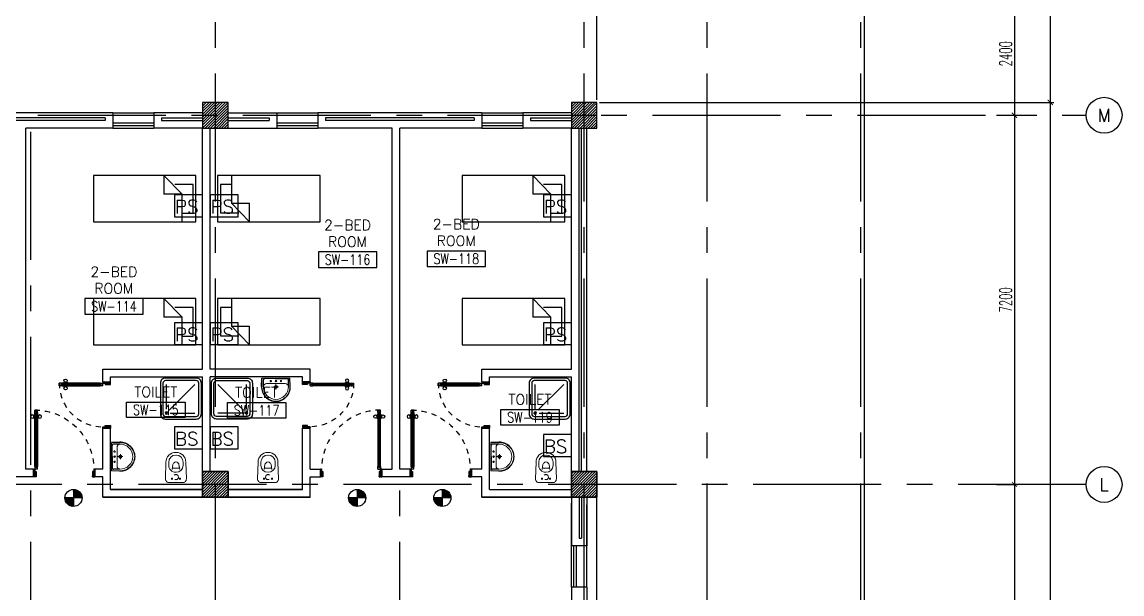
# Model space of a CAD drawing. Extents: x 276011.4 to 276105.3, y 57291.9 to 57371.4.
# Drawn here: x 276083.84 to 276105.32, y 57348.25 to 57359.4 of the extents above; entities that cross this region are included whole.
import ezdxf
from ezdxf.enums import TextEntityAlignment as Align

# ---------------------------------------------------------------- set-up
doc = ezdxf.new("R2010")
doc.units = 0
doc.header["$MEASUREMENT"] = 0
doc.header["$PDMODE"] = 34
for name, pattern in [('CENTERX2', [4, 2.5, -0.5, 0.5, -0.5]), ('DASHED', [0.75, 0.5, -0.25]), ('HIDDEN', [0.375, 0.25, -0.125]), ('HIDDEN2', [0.1875, 0.125, -0.0625])]:
    doc.linetypes.add(name, pattern=pattern)
doc.layers.get('0').update_dxf_attribs({"color": 11, "linetype": 'CONTINUOUS'})
doc.layers.get('DEFPOINTS').update_dxf_attribs({"color": 11, "linetype": 'CONTINUOUS'})
for name, color, linetype in [('AX-CR', 11, 'CONTINUOUS'), ('AX-DIM', 11, 'CONTINUOUS'), ('AX-TXT', 11, 'CONTINUOUS'), ('AXES', 11, 'CENTERX2'), ('COL', 11, 'CONTINUOUS'), ('DOOR', 11, 'CONTINUOUS'), ('E-SYSTEM', 4, 'CONTINUOUS'), ('FIX', 11, 'CONTINUOUS'), ('FUR', 11, 'CONTINUOUS'), ('HAT', 11, 'CONTINUOUS'), ('INSUL', 11, 'CONTINUOUS'), ('PROJ-L', 11, 'CONTINUOUS'), ('RM-BOX', 11, 'CONTINUOUS'), ('RM-NAME', 11, 'CONTINUOUS'), ('RM-NO', 11, 'CONTINUOUS'), ('WALL', 11, 'CONTINUOUS'), ('WIN', 11, 'CONTINUOUS')]:
    doc.layers.add(name, color=color, linetype=linetype)
doc.styles.add('ROMANS', font='ROMANS.shx', dxfattribs={"width": 0.6})
doc.dimstyles.new('STANDARD in', dxfattribs={"dimtxt": 0.24, "dimasz": 0.1, "dimexe": 0.07, "dimexo": 0.05, "dimgap": 0.05, "dimtad": 1, "dimdec": 0, "dimlfac": 1000, "dimzin": 0, "dimdsep": 46, "dimtxsty": 'ROMANS', "dimblk": 'ARCHTICK', "dimcen": 0.05, "dimdle": 0.05, "dimclrd": 7, "dimclre": 7, "dimclrt": 2, "dimadec": 0, "dimazin": 0, "dimtfac": 1, "dimtdec": 0, "dimtmove": 2, "dimatfit": 3, "dimldrblk": 'ARCHTICK', "dimfxl": 0, "dimtolj": 1, "dimtzin": 0, "dimarcsym": 0})

# ---------------------------------------------------------------- blocks, each defined once
blk = doc.blocks.new('_ARCHTICK')
at = {"color": 0, "linetype": 'ByBlock', "const_width": 0.15}
blk.add_lwpolyline([(-0.5, -0.5), (0.5, 0.5)], dxfattribs=at)
blk = doc.blocks.new('*D105')
at = {"layer": 'AX-DIM', "color": 7, "lineweight": -2, "ltscale": 0.3}
for p, q in [((276020.355, 57365.405), (276020.355, 57370.081)), ((276095.065, 57357.883), (276095.065, 57370.081)), ((276020.305, 57370.011), (276095.115, 57370.011))]:
    blk.add_line(p, q, dxfattribs=at)
at = {"layer": 'DEFPOINTS', "color": 0, "ltscale": 0.3}
for p in [(276095.065, 57370.011), (276020.355, 57365.355), (276095.065, 57357.833)]:
    blk.add_point(p, dxfattribs=at)
at = {"layer": 'AX-DIM', "color": 7, "lineweight": -2, "ltscale": 0.3, "xscale": 0.1, "yscale": 0.1, "zscale": 0.1, "rotation": 180}
blk.add_blockref('_ARCHTICK', (276020.355, 57370.011), dxfattribs=at)
at = {"layer": 'AX-DIM', "color": 7, "lineweight": -2, "ltscale": 0.3, "xscale": 0.1, "yscale": 0.1, "zscale": 0.1}
blk.add_blockref('_ARCHTICK', (276095.065, 57370.011), dxfattribs=at)
at = {"layer": 'AX-DIM', "color": 2, "ltscale": 0.3, "insert": (276057.71, 57370.181), "char_height": 0.24, "attachment_point": 5, "style": 'ROMANS'}
blk.add_mtext('\\A1;74710', dxfattribs=at)
blk = doc.blocks.new('*D162')
at = {"layer": 'AX-DIM', "color": 7, "lineweight": -2, "ltscale": 0.3}
for p, q in [((276103.915, 57367.908), (276103.915, 57357.783)), ((276089.533, 57367.858), (276103.985, 57367.858)), ((276103.265, 57357.833), (276103.985, 57357.833))]:
    blk.add_line(p, q, dxfattribs=at)
at = {"layer": 'DEFPOINTS', "color": 0, "ltscale": 0.3}
for p in [(276089.483, 57367.858), (276103.215, 57357.833), (276103.915, 57357.833)]:
    blk.add_point(p, dxfattribs=at)
at = {"layer": 'AX-DIM', "color": 7, "lineweight": -2, "ltscale": 0.3, "xscale": 0.1, "yscale": 0.1, "zscale": 0.1}
for p, rotation in [((276103.915, 57367.858), 90), ((276103.915, 57357.833), 270)]:
    blk.add_blockref('_ARCHTICK', p, dxfattribs=dict(at, rotation=rotation))
at = {"layer": 'AX-DIM', "color": 2, "ltscale": 0.3, "insert": (276103.745, 57362.845), "char_height": 0.24, "attachment_point": 5, "rotation": 90, "style": 'ROMANS'}
blk.add_mtext('\\A1;10025', dxfattribs=at)
blk = doc.blocks.new('*D161')
at = {"layer": 'AX-DIM', "color": 7, "lineweight": -2, "ltscale": 0.3}
for p, q in [((276095.065, 57369.361), (276095.065, 57370.081)), ((276100.29, 57333.883), (276100.29, 57370.081)), ((276095.015, 57370.011), (276100.34, 57370.011))]:
    blk.add_line(p, q, dxfattribs=at)
at = {"layer": 'DEFPOINTS', "color": 0, "ltscale": 0.3}
for p in [(276100.29, 57370.011), (276095.065, 57369.311), (276100.29, 57333.833)]:
    blk.add_point(p, dxfattribs=at)
at = {"layer": 'AX-DIM', "color": 7, "lineweight": -2, "ltscale": 0.3, "xscale": 0.1, "yscale": 0.1, "zscale": 0.1, "rotation": 180}
blk.add_blockref('_ARCHTICK', (276095.065, 57370.011), dxfattribs=at)
at = {"layer": 'AX-DIM', "color": 7, "lineweight": -2, "ltscale": 0.3, "xscale": 0.1, "yscale": 0.1, "zscale": 0.1}
blk.add_blockref('_ARCHTICK', (276100.29, 57370.011), dxfattribs=at)
at = {"layer": 'AX-DIM', "color": 2, "ltscale": 0.3, "insert": (276097.678, 57370.181), "char_height": 0.24, "attachment_point": 5, "style": 'ROMANS'}
blk.add_mtext('\\A1;5225', dxfattribs=at)
blk = doc.blocks.new('*D159')
at = {"layer": 'AX-DIM', "color": 7, "lineweight": -2, "ltscale": 0.3}
for p, q in [((276095.115, 57357.833), (276103.985, 57357.833)), ((276103.915, 57357.883), (276103.915, 57298.463)), ((276095.115, 57298.513), (276103.985, 57298.513))]:
    blk.add_line(p, q, dxfattribs=at)
at = {"layer": 'DEFPOINTS', "color": 0, "ltscale": 0.3}
for p in [(276095.065, 57357.833), (276095.065, 57298.513), (276103.915, 57298.513)]:
    blk.add_point(p, dxfattribs=at)
at = {"layer": 'AX-DIM', "color": 7, "lineweight": -2, "ltscale": 0.3, "xscale": 0.1, "yscale": 0.1, "zscale": 0.1}
for p, rotation in [((276103.915, 57357.833), 90), ((276103.915, 57298.513), 270)]:
    blk.add_blockref('_ARCHTICK', p, dxfattribs=dict(at, rotation=rotation))
at = {"layer": 'AX-DIM', "color": 2, "ltscale": 0.3, "insert": (276103.745, 57328.173), "char_height": 0.24, "attachment_point": 5, "rotation": 90, "style": 'ROMANS'}
blk.add_mtext('\\A1;59320', dxfattribs=at)
blk = doc.blocks.new('*X51')
at = {"color": 0}
for p, q in [((245929, 169932), (246386, 170390)), ((245929, 169985), (246333, 170390)), ((245929, 170038), (246280, 170390)), ((245929, 170091), (246227, 170390)), ((245929, 170144), (246174, 170390)), ((245929, 170197), (246121, 170390)), ((245929, 170250), (246068, 170390)), ((245929, 170303), (246015, 170390)), ((245929, 170357), (245962, 170390)), ((245939, 169890), (246429, 170379)), ((245992, 169890), (246429, 170326)), ((246045, 169890), (246429, 170273)), ((246098, 169890), (246429, 170220)), ((246151, 169890), (246429, 170167)), ((246204, 169890), (246429, 170114)), ((246257, 169890), (246429, 170061)), ((246310, 169890), (246429, 170008)), ((246363, 169890), (246429, 169955)), ((246416, 169890), (246429, 169902))]:
    blk.add_line(p, q, dxfattribs=at)
blk = doc.blocks.new('COL50')
at = {"layer": 'COL'}
blk.add_lwpolyline([(-250, 250), (-250, -250), (250, -250), (250, 250)], close=True, dxfattribs=at)
blk = doc.blocks.new('*X44')
at = {"color": 0}
for p, q in [((245927, 177090), (246427, 177590)), ((245929, 177145), (246374, 177590)), ((245929, 177198), (246321, 177590)), ((245929, 177251), (246267, 177590)), ((245929, 177304), (246214, 177590)), ((245929, 177357), (246161, 177590)), ((245929, 177410), (246108, 177590)), ((245929, 177463), (246055, 177590)), ((245929, 177516), (246002, 177590)), ((245929, 177569), (245949, 177590)), ((245980, 177090), (246429, 177539)), ((246033, 177090), (246429, 177486)), ((246086, 177090), (246429, 177433)), ((246139, 177090), (246429, 177380)), ((246192, 177090), (246429, 177327)), ((246245, 177090), (246429, 177274)), ((246298, 177090), (246429, 177220)), ((246351, 177090), (246429, 177167)), ((246404, 177090), (246429, 177114))]:
    blk.add_line(p, q, dxfattribs=at)
blk = doc.blocks.new('*X52')
at = {"color": 0}
for p, q in [((253129, 169920), (253599, 170390)), ((253129, 169973), (253545, 170390)), ((253129, 170026), (253492, 170390)), ((253129, 170079), (253439, 170390)), ((253129, 170132), (253386, 170390)), ((253129, 170185), (253333, 170390)), ((253129, 170238), (253280, 170390)), ((253129, 170291), (253227, 170390)), ((253129, 170344), (253174, 170390)), ((253152, 169890), (253629, 170367)), ((253205, 169890), (253629, 170314)), ((253258, 169890), (253629, 170261)), ((253311, 169890), (253629, 170208)), ((253364, 169890), (253629, 170155)), ((253417, 169890), (253629, 170102)), ((253470, 169890), (253629, 170049)), ((253523, 169890), (253629, 169996)), ((253576, 169890), (253629, 169942))]:
    blk.add_line(p, q, dxfattribs=at)
blk = doc.blocks.new('*X43')
at = {"color": 0}
for p, q in [((253129, 177132), (253586, 177590)), ((253129, 177185), (253533, 177590)), ((253129, 177238), (253480, 177590)), ((253129, 177291), (253427, 177590)), ((253129, 177344), (253374, 177590)), ((253129, 177397), (253321, 177590)), ((253129, 177450), (253268, 177590)), ((253129, 177503), (253215, 177590)), ((253129, 177557), (253162, 177590)), ((253139, 177090), (253629, 177579)), ((253192, 177090), (253629, 177526)), ((253245, 177090), (253629, 177473)), ((253298, 177090), (253629, 177420)), ((253351, 177090), (253629, 177367)), ((253404, 177090), (253629, 177314)), ((253457, 177090), (253629, 177261)), ((253510, 177090), (253629, 177208)), ((253563, 177090), (253629, 177155)), ((253616, 177090), (253629, 177102))]:
    blk.add_line(p, q, dxfattribs=at)
blk = doc.blocks.new('*D147')
at = {"layer": 'AX-DIM', "color": 7, "lineweight": -2, "ltscale": 0.3}
for p, q in [((276102.865, 57350.383), (276103.285, 57350.383)), ((276103.215, 57350.433), (276103.215, 57343.133)), ((276102.865, 57343.183), (276103.285, 57343.183))]:
    blk.add_line(p, q, dxfattribs=at)
at = {"layer": 'DEFPOINTS', "color": 0, "ltscale": 0.3}
for p in [(276102.815, 57350.383), (276102.815, 57343.183), (276103.215, 57343.183)]:
    blk.add_point(p, dxfattribs=at)
at = {"layer": 'AX-DIM', "color": 7, "lineweight": -2, "ltscale": 0.3, "xscale": 0.1, "yscale": 0.1, "zscale": 0.1}
for p, rotation in [((276103.215, 57350.383), 90), ((276103.215, 57343.183), 270)]:
    blk.add_blockref('_ARCHTICK', p, dxfattribs=dict(at, rotation=rotation))
at = {"layer": 'AX-DIM', "color": 2, "ltscale": 0.3, "insert": (276103.045, 57346.783), "char_height": 0.24, "attachment_point": 5, "rotation": 90, "style": 'ROMANS'}
blk.add_mtext('\\A1;7200', dxfattribs=at)
blk = doc.blocks.new('AXR')
at = {"layer": 'AX-CR'}
blk.add_circle((350, 0), 350, dxfattribs=at)
at = {"layer": 'AX-TXT', "style": 'ROMANS'}
blk.add_attdef('AX', text='', height=250, dxfattribs=at).set_placement((350, 0), align=Align.MIDDLE)
blk = doc.blocks.new('*D145')
at = {"layer": 'AX-DIM', "color": 7, "lineweight": -2, "ltscale": 0.3}
for p, q in [((276102.865, 57357.583), (276103.285, 57357.583)), ((276103.215, 57357.633), (276103.215, 57350.333)), ((276102.865, 57350.383), (276103.285, 57350.383))]:
    blk.add_line(p, q, dxfattribs=at)
at = {"layer": 'DEFPOINTS', "color": 0, "ltscale": 0.3}
for p in [(276102.815, 57357.583), (276102.815, 57350.383), (276103.215, 57350.383)]:
    blk.add_point(p, dxfattribs=at)
at = {"layer": 'AX-DIM', "color": 7, "lineweight": -2, "ltscale": 0.3, "xscale": 0.1, "yscale": 0.1, "zscale": 0.1}
for p, rotation in [((276103.215, 57357.583), 90), ((276103.215, 57350.383), 270)]:
    blk.add_blockref('_ARCHTICK', p, dxfattribs=dict(at, rotation=rotation))
at = {"layer": 'AX-DIM', "color": 2, "ltscale": 0.3, "insert": (276103.045, 57353.983), "char_height": 0.24, "attachment_point": 5, "rotation": 90, "style": 'ROMANS'}
blk.add_mtext('\\A1;7200', dxfattribs=at)
blk = doc.blocks.new('*D144')
at = {"layer": 'AX-DIM', "color": 7, "lineweight": -2, "ltscale": 0.3}
for p, q in [((276102.865, 57359.983), (276103.285, 57359.983)), ((276103.215, 57360.033), (276103.215, 57357.533)), ((276102.865, 57357.583), (276103.285, 57357.583))]:
    blk.add_line(p, q, dxfattribs=at)
at = {"layer": 'DEFPOINTS', "color": 0, "ltscale": 0.3}
for p in [(276102.815, 57359.983), (276102.815, 57357.583), (276103.215, 57357.583)]:
    blk.add_point(p, dxfattribs=at)
at = {"layer": 'AX-DIM', "color": 7, "lineweight": -2, "ltscale": 0.3, "xscale": 0.1, "yscale": 0.1, "zscale": 0.1}
for p, rotation in [((276103.215, 57359.983), 90), ((276103.215, 57357.583), 270)]:
    blk.add_blockref('_ARCHTICK', p, dxfattribs=dict(at, rotation=rotation))
at = {"layer": 'AX-DIM', "color": 2, "ltscale": 0.3, "insert": (276103.045, 57358.783), "char_height": 0.24, "attachment_point": 5, "rotation": 90, "style": 'ROMANS'}
blk.add_mtext('\\A1;2400', dxfattribs=at)
blk = doc.blocks.new('DOOR100')
at = {"layer": 'DOOR', "color": 0, "linetype": 'ByBlock'}
for p, q in [((-25, 1300), (-75, 1300)), ((-75, 1300), (-25, 1300)), ((-75, 1250), (-75, 1300)), ((-25, 1250), (-25, 1300)), ((-82, 1205), (-91, 1205)), ((-91, 1205), (-91, 1140)), ((-82, 1140), (-91, 1140)), ((-75, 1218), (-82, 1218)), ((-82, 1128), (-82, 1218)), ((-82, 1205), (-82, 1140)), ((-75, 1128), (-82, 1128)), ((-58, 1250), (-75, 1250)), ((-42, 1270), (-58, 1270)), ((-58, 1250), (-58, 1270)), ((-42, 1250), (-42, 1270)), ((-25, 1250), (-42, 1250)), ((-25, 1218), (-18, 1218)), ((-25, 1128), (-18, 1128)), ((-18, 1128), (-18, 1218)), ((-18, 1205), (-9, 1205)), ((-18, 1205), (-18, 1140)), ((-18, 1140), (-9, 1140)), ((-9, 1205), (-9, 1140)), ((-1200, 0), (-1200, 150)), ((-1200, 150), (-1175, 150)), ((-1200, 150), (-1200, 0)), ((-1150, 0), (-1200, 0)), ((-1175, 150), (-1175, 100)), ((-1175, 100), (-1150, 100)), ((-1150, 100), (-1150, 0)), ((-75, 200), (-58, 200)), ((-75, 150), (-75, 200)), ((-75, 150), (-25, 150)), ((-58, 200), (-58, 180)), ((-58, 180), (-42, 180)), ((-50, 100), (-50, 0)), ((-25, 100), (-50, 100)), ((-50, 0), (0, 0)), ((-42, 200), (-25, 200)), ((-42, 180), (-42, 200)), ((-25, 200), (-25, 150)), ((0, 150), (-25, 150)), ((-25, 150), (-25, 100)), ((0, 150), (0, 0))]:
    blk.add_line(p, q, dxfattribs=at)
at = {"layer": 'DOOR', "linetype": 'ByBlock'}
for p, q in [((-75, 1250), (-75, 200)), ((-58, 200), (-58, 1250)), ((-42, 200), (-42, 1250)), ((-25, 200), (-25, 1250)), ((0, 0), (0, 150))]:
    blk.add_line(p, q, dxfattribs=at)
at = {"layer": 'DOOR', "color": 9, "linetype": 'ByBlock'}
for p, q in [((-1150, 0), (-1200, 114)), ((-1150, 0), (-1200, 40)), ((-1150, 0), (-1163, 100)), ((-50, 0), (0, 114)), ((-50, 0), (-37, 100)), ((-50, 0), (0, 40))]:
    blk.add_line(p, q, dxfattribs=at)
at = {"layer": 'DOOR', "color": 0, "linetype": 'ByBlock'}
for centre in [(-124, 1173), (24, 1173)]:
    blk.add_circle(centre, 32.4, dxfattribs=at)
at = {"layer": 'DOOR', "linetype": 'HIDDEN', "ltscale": 0.5}
blk.add_arc((-25, 150), 1150, 90, 180.0001, dxfattribs=at)
at = {"layer": 'DOOR', "color": 9, "linetype": 'ByBlock'}
for centre, radius, start, end in [((-1150, 0), 154, 103.7142, 108.8947), ((-1150, 0), 134, 100.72, 111.8402), ((-1150, 0), 94.4, 90, 121.9818), ((-1150, 0), 74.4, 90, 132.2236), ((-1150, 0), 54.4, 90, 156.7926), ((-1150, 0), 34.4, 90, 180), ((-1150, 0), 14.4, 90, 180), ((-50, 0), 94.4, 58.0182, 90), ((-50, 0), 74.4, 47.7764, 90), ((-50, 0), 54.4, 23.2074, 90), ((-50, 0), 34.4, 0, 90), ((-50, 0), 14.4, 0, 90), ((-50, 0), 134, 68.1598, 79.28), ((-50, 0), 114, 64.0838, 77.3774), ((-50, 0), 154, 71.1053, 76.2858)]:
    blk.add_arc(centre, radius, start, end, dxfattribs=at)
blk = doc.blocks.new('DOOR90')
at = {"layer": 'DOOR', "color": 0, "linetype": 'ByBlock'}
for p, q in [((-150, 0), (-150, -25)), ((-150, 0), (0, 0)), ((0, -50), (0, 0)), ((-1000, -25), (-1000, -75)), ((-1000, -75), (-1000, -25)), ((-950, -25), (-1000, -25)), ((-950, -75), (-1000, -75)), ((-970, -42), (-970, -58)), ((-950, -42), (-970, -42)), ((-950, -58), (-970, -58)), ((-950, -25), (-950, -42)), ((-950, -58), (-950, -75)), ((-918, -25), (-918, -18)), ((-828, -18), (-918, -18)), ((-918, -75), (-918, -82)), ((-828, -82), (-918, -82)), ((-905, -18), (-905, -9)), ((-905, -9), (-840, -9)), ((-905, -18), (-840, -18)), ((-905, -82), (-905, -91)), ((-905, -82), (-840, -82)), ((-905, -91), (-840, -91)), ((-840, -18), (-840, -9)), ((-840, -82), (-840, -91)), ((-828, -25), (-828, -18)), ((-828, -75), (-828, -82)), ((-200, -42), (-200, -25)), ((-200, -25), (-150, -25)), ((-180, -42), (-200, -42)), ((-200, -75), (-200, -58)), ((-200, -58), (-180, -58)), ((-150, -75), (-200, -75)), ((-180, -58), (-180, -42)), ((-150, -75), (-150, -25)), ((-150, -25), (-100, -25)), ((-100, -25), (-100, -50)), ((-100, -50), (0, -50)), ((-100, -850), (0, -850)), ((-100, -875), (-100, -850)), ((0, -850), (0, -900)), ((-150, -900), (-150, -875)), ((-150, -875), (-100, -875)), ((0, -900), (-150, -900)), ((-150, -900), (0, -900))]:
    blk.add_line(p, q, dxfattribs=at)
at = {"layer": 'DOOR', "color": 9, "linetype": 'ByBlock'}
for p, q in [((0, -50), (-114, 0)), ((0, -50), (-40, 0)), ((0, -50), (-100, -37)), ((0, -850), (-114, -900)), ((0, -850), (-100, -863)), ((0, -850), (-40, -900))]:
    blk.add_line(p, q, dxfattribs=at)
at = {"layer": 'DOOR', "linetype": 'ByBlock'}
for p, q in [((-200, -25), (-950, -25)), ((-200, -42), (-950, -42)), ((-200, -58), (-950, -58)), ((-950, -75), (-200, -75))]:
    blk.add_line(p, q, dxfattribs=at)
at = {"layer": 'DOOR', "color": 0, "linetype": 'ByBlock'}
for centre in [(-873, 24), (-873, -124)]:
    blk.add_circle(centre, 32.4, dxfattribs=at)
at = {"layer": 'DOOR', "color": 9, "linetype": 'ByBlock'}
for centre, radius, start, end in [((0, -50), 154, 161.1053, 166.2858), ((0, -50), 134, 158.1598, 169.28), ((0, -50), 94.4, 148.0182, 180), ((0, -50), 74.4, 137.7764, 180), ((0, -50), 114, 154.0838, 167.3774), ((0, -50), 54.4, 113.2074, 180), ((0, -50), 34.4, 90, 180), ((0, -50), 14.4, 90, 180), ((0, -850), 94.4, 180, 211.9818), ((0, -850), 74.4, 180, 222.2236), ((0, -850), 54.4, 180, 246.7926), ((0, -850), 34.4, 180, 270), ((0, -850), 14.4, 180, 270), ((0, -850), 154, 193.7142, 198.8947), ((0, -850), 134, 190.72, 201.8402)]:
    blk.add_arc(centre, radius, start, end, dxfattribs=at)
at = {"layer": 'DOOR', "linetype": 'HIDDEN', "ltscale": 0.5}
blk.add_arc((-150, -25), 850, 180, 270, dxfattribs=at)
blk = doc.blocks.new('RM1')
at = {"layer": 'RM-BOX'}
blk.add_lwpolyline([(570, -200), (-570, -200), (-570, -500), (570, -500)], close=True, dxfattribs=at)
at = {"layer": 'RM-NAME', "style": 'ROMANS'}
for tag, p in [('ROOMNAME1', (0, 324)), ('ROOMNAME2', (0, 0))]:
    blk.add_attdef(tag, text='', height=200, dxfattribs=at).set_placement(p, align=Align.MIDDLE)
at = {"layer": 'RM-NO', "style": 'ROMANS', "width": 0.8}
blk.add_attdef('ROOMNO', text='', height=200, dxfattribs=at).set_placement((0, -350), align=Align.MIDDLE)
blk = doc.blocks.new('LAV1')
at = {"layer": 'FIX', "linetype": 'DASHED', "lineweight": 20, "ltscale": 0.05}
for p, q in [((50, 220), (-50, 220)), ((0, 170), (0, 270)), ((0, 170), (0, 270))]:
    blk.add_line(p, q, dxfattribs=at)
at = {"layer": 'FIX', "linetype": 'ByBlock', "ltscale": 0.3}
for p, q in [((-280, 210), (-275, 50)), ((-245, 210), (-245, 85)), ((0, 60), (-220, 60)), ((0, 60), (220, 60)), ((245, 210), (245, 85)), ((280, 210), (275, 50))]:
    blk.add_line(p, q, dxfattribs=at)
at = {"layer": 'FIX', "linetype": 'Continuous', "lineweight": 20}
for p, q in [((-275, 210), (-275, 50)), ((0, 50), (-275, 50)), ((0, 50), (-252, 50)), ((0, 155), (-181, 155)), ((0, 155), (181, 155)), ((0, 50), (252, 50)), ((0, 50), (275, 50)), ((275, 210), (275, 50))]:
    blk.add_line(p, q, dxfattribs=at)
at = {"layer": 'FIX', "lineweight": 20}
for p, q in [((16, 107), (-15, 107)), ((0, 92), (0, 123))]:
    blk.add_line(p, q, dxfattribs=at)
for centre, radius in [((0, 220), 29.5), ((0, 220), 22.5), ((0, 107), 15.5)]:
    blk.add_circle(centre, radius, dxfattribs=at)
at = {"layer": 'FIX', "linetype": 'HIDDEN', "lineweight": 20, "ltscale": 0.05}
for centre in [(-100, 107), (100, 107)]:
    blk.add_circle(centre, 12.4, dxfattribs=at)
at = {"layer": 'FIX', "linetype": 'ByBlock', "ltscale": 0.3}
for centre, radius, start, end in [((7, 220), 287, 91.3776, 182.0064), ((-7, 220), 287, 357.9936, 88.6224), ((-220, 85), 24.9, 179.7021, 269.9486), ((220, 85), 24.9, 270.0514, 0.2979)]:
    blk.add_arc(centre, radius, start, end, dxfattribs=at)
at = {"layer": 'FIX', "linetype": 'Continuous', "lineweight": 20}
for centre, radius, start, end in [((8, 217), 283, 91.6988, 181.351), ((8, 212), 253, 91.7328, 180.4884), ((-8, 217), 283, 358.649, 88.3012), ((-8, 212), 253, 359.5116, 88.2672), ((-179, 222), 66.9, 190.2006, 268.0786), ((179, 222), 66.9, 271.9214, 349.7994)]:
    blk.add_arc(centre, radius, start, end, dxfattribs=at)
blk = doc.blocks.new('SHR1')
at = {"layer": 'FIX'}
for p, q in [((-196, 196), (-700, 700)), ((-143, 218), (-143, 700)), ((-218, 143), (-700, 143))]:
    blk.add_line(p, q, dxfattribs=at)
for points in [[(-825, 125), (-825, 725, -0.414214), (-725, 825), (-125, 825, -0.414214), (-25, 725), (-25, 125, -0.414214), (-125, 25), (-725, 25, -0.414214)], [(-775, 125), (-775, 725, -0.414214), (-725, 775), (-125, 775, -0.414214), (-75, 725), (-75, 125, -0.414214), (-125, 75), (-725, 75, -0.414214)]]:
    blk.add_lwpolyline(points, format="xyb", close=True, dxfattribs=at)
for radius in [25, 15]:
    blk.add_circle((-143, 143), radius, dxfattribs=at)
blk = doc.blocks.new('WC1')
at = {"layer": 'FIX', "lineweight": 20}
for p, q in [((-727, 5), (-727, -5)), ((-674, 5), (-674, -5)), ((-534, 24), (-540, 0)), ((-540, 0), (-534, -24)), ((-210, 204), (-538, 194)), ((-475, 141), (-538, 141)), ((-395, 76), (-490, 60)), ((-339, 5), (-339, -5)), ((-538, -141), (-475, -141)), ((-538, -194), (-210, -204)), ((-490, -60), (-395, -76))]:
    blk.add_line(p, q, dxfattribs=at)
at = {"layer": 'FIX', "linetype": 'Continuous', "lineweight": 20}
blk.add_line((-420, -47), (-420, 45), dxfattribs=at)
at = {"layer": 'FIX', "lineweight": 20}
blk.add_lwpolyline([(-213, -204), (-210, -204, 0.414214), (-137, -131), (-137, 0), (-137, 131, 0.414214), (-210, 204)], format="xyb", dxfattribs=at)
at = {"layer": 'FIX', "linetype": 'HIDDEN2', "lineweight": 20, "ltscale": 0.3}
blk.add_circle((-245, 0), 49.8, dxfattribs=at)
at = {"layer": 'FIX', "linetype": 'HIDDEN', "lineweight": 20, "ltscale": 0.05}
for centre in [(-213, 78), (-213, -77)]:
    blk.add_circle(centre, 11.6, dxfattribs=at)
at = {"layer": 'FIX', "lineweight": 20}
for centre, radius, start, end in [((-538, 5), 189, 90, 180), ((-538, 5), 136, 90, 180), ((-473, -7), 68.2, 128.9242, 152.8468), ((-464, -18), 82, 108.496, 128.9242), ((-475, 5), 136, 360, 90), ((-538, -5), 189, 180, 270), ((-538, -5), 136, 180, 270), ((-473, 7), 68.2, 207.1532, 231.0758), ((-464, 18), 82, 231.0758, 251.504), ((-475, -5), 136, 270, 0)]:
    blk.add_arc(centre, radius, start, end, dxfattribs=at)
at = {"layer": 'FIX', "linetype": 'Continuous', "lineweight": 20}
for centre, start, end in [((-443, 46), 357.6662, 91.6121), ((-442, -46), 268.3879, 2.3338)]:
    blk.add_arc(centre, 22.3, start, end, dxfattribs=at)

msp = doc.modelspace()

# ---------------------------------------------------------------- linework, layer by layer
at = {"layer": 'AXES'}
for p, q in [((276087.6155, 57291.8986), (276087.6155, 57370.7113)), ((276094.8155, 57291.8986), (276094.8155, 57370.7113)), ((276097.2155, 57291.8986), (276097.2155, 57370.7113)), ((276100.2155, 57291.8986), (276100.2155, 57370.7113)), ((276032.1505, 57357.5829), (276104.6155, 57357.5829)), ((276084.0155, 57298.7629), (276084.0155, 57357.5829)), ((276091.2155, 57298.7629), (276091.2155, 57357.5329)), ((276104.6155, 57350.3829), (276052.5255, 57350.3829))]:
    msp.add_line(p, q, dxfattribs=at)
at = {"layer": 'COL'}
for points in [[(276087.8655, 57357.3329), (276087.8655, 57357.8329), (276087.3655, 57357.8329), (276087.3655, 57357.3329)], [(276095.0655, 57357.3329), (276095.0655, 57357.8329), (276094.5655, 57357.8329), (276094.5655, 57357.3329)]]:
    msp.add_lwpolyline(points, close=True, dxfattribs=at)
at = {"layer": 'E-SYSTEM', "color": 4}
for p, q in [((276084.8456, 57350.2874), (276084.8456, 57349.9531)), ((276084.8456, 57350.2753), (276084.8573, 57350.287)), ((276084.8456, 57350.2576), (276084.8731, 57350.2852)), ((276084.8456, 57350.2399), (276084.8877, 57350.282)), ((276084.8456, 57350.2223), (276084.9012, 57350.2779)), ((276090.3836, 57350.2874), (276090.3836, 57349.9531)), ((276090.3836, 57350.2753), (276090.3954, 57350.287)), ((276090.3836, 57350.2576), (276090.4112, 57350.2852)), ((276090.3836, 57350.2399), (276090.4257, 57350.282)), ((276090.3836, 57350.2223), (276090.4393, 57350.2779)), ((276092.0456, 57350.2874), (276092.0456, 57349.9531)), ((276092.0456, 57350.2753), (276092.0573, 57350.287)), ((276092.0456, 57350.2576), (276092.0731, 57350.2852)), ((276092.0456, 57350.2399), (276092.0877, 57350.282)), ((276092.0456, 57350.2223), (276092.1012, 57350.2779)), ((276085.0128, 57350.1203), (276084.6784, 57350.1203)), ((276084.6788, 57350.1085), (276084.6906, 57350.1203)), ((276084.6807, 57350.0927), (276084.7083, 57350.1203)), ((276084.6838, 57350.0782), (276084.7259, 57350.1203)), ((276084.688, 57350.0646), (276084.7436, 57350.1203)), ((276084.693, 57350.052), (276084.7613, 57350.1203)), ((276084.6989, 57350.0402), (276084.779, 57350.1203)), ((276084.7055, 57350.0291), (276084.7966, 57350.1203)), ((276084.7128, 57350.0187), (276084.8143, 57350.1203)), ((276084.7208, 57350.0091), (276084.832, 57350.1203)), ((276084.7294, 57350), (276084.8456, 57350.1162)), ((276084.7388, 57349.9917), (276084.8456, 57350.0985)), ((276084.7488, 57349.984), (276084.8456, 57350.0808)), ((276084.7594, 57349.977), (276084.8456, 57350.0632)), ((276084.8456, 57350.2046), (276084.9139, 57350.2729)), ((276084.8456, 57350.1869), (276084.9257, 57350.267)), ((276084.8456, 57350.1692), (276084.9368, 57350.2604)), ((276084.8456, 57350.1515), (276084.9471, 57350.2531)), ((276084.8456, 57350.1339), (276084.9568, 57350.2451)), ((276084.8497, 57350.1203), (276084.9658, 57350.2364)), ((276084.8674, 57350.1203), (276084.9742, 57350.2271)), ((276084.885, 57350.1203), (276084.9819, 57350.2171)), ((276084.9027, 57350.1203), (276084.9889, 57350.2064)), ((276084.9204, 57350.1203), (276084.9951, 57350.195)), ((276084.9381, 57350.1203), (276085.0006, 57350.1828)), ((276084.9557, 57350.1203), (276085.0053, 57350.1698)), ((276084.9734, 57350.1203), (276085.009, 57350.1558)), ((276084.9911, 57350.1203), (276085.0115, 57350.1407)), ((276085.0088, 57350.1203), (276085.0127, 57350.1242)), ((276090.5508, 57350.1203), (276090.2165, 57350.1203)), ((276090.2169, 57350.1085), (276090.2286, 57350.1203)), ((276090.2188, 57350.0927), (276090.2463, 57350.1203)), ((276090.2219, 57350.0782), (276090.264, 57350.1203)), ((276090.226, 57350.0646), (276090.2816, 57350.1203)), ((276090.231, 57350.052), (276090.2993, 57350.1203)), ((276090.2369, 57350.0402), (276090.317, 57350.1203)), ((276090.2435, 57350.0291), (276090.3347, 57350.1203)), ((276090.2508, 57350.0187), (276090.3524, 57350.1203)), ((276090.2588, 57350.0091), (276090.37, 57350.1203)), ((276090.2675, 57350), (276090.3836, 57350.1162)), ((276090.2768, 57349.9917), (276090.3836, 57350.0985)), ((276090.2868, 57349.984), (276090.3836, 57350.0808)), ((276090.2975, 57349.977), (276090.3836, 57350.0632)), ((276090.3836, 57350.2046), (276090.4519, 57350.2729)), ((276090.3836, 57350.1869), (276090.4637, 57350.267)), ((276090.3836, 57350.1692), (276090.4748, 57350.2604)), ((276090.3836, 57350.1515), (276090.4852, 57350.2531)), ((276090.3836, 57350.1339), (276090.4948, 57350.2451)), ((276090.3877, 57350.1203), (276090.5039, 57350.2364)), ((276090.4054, 57350.1203), (276090.5122, 57350.2271)), ((276090.4231, 57350.1203), (276090.5199, 57350.2171)), ((276090.4407, 57350.1203), (276090.5269, 57350.2064)), ((276090.4584, 57350.1203), (276090.5332, 57350.195)), ((276090.4761, 57350.1203), (276090.5387, 57350.1828)), ((276090.4938, 57350.1203), (276090.5433, 57350.1698)), ((276090.5115, 57350.1203), (276090.547, 57350.1558)), ((276090.5291, 57350.1203), (276090.5496, 57350.1407)), ((276090.5468, 57350.1203), (276090.5508, 57350.1242)), ((276092.2128, 57350.1203), (276091.8784, 57350.1203)), ((276091.8788, 57350.1085), (276091.8906, 57350.1203)), ((276091.8807, 57350.0927), (276091.9083, 57350.1203)), ((276091.8838, 57350.0782), (276091.9259, 57350.1203)), ((276091.888, 57350.0646), (276091.9436, 57350.1203)), ((276091.893, 57350.052), (276091.9613, 57350.1203)), ((276091.8989, 57350.0402), (276091.979, 57350.1203)), ((276091.9055, 57350.0291), (276091.9966, 57350.1203)), ((276091.9128, 57350.0187), (276092.0143, 57350.1203)), ((276091.9208, 57350.0091), (276092.032, 57350.1203)), ((276091.9294, 57350), (276092.0456, 57350.1162)), ((276091.9388, 57349.9917), (276092.0456, 57350.0985)), ((276091.9488, 57349.984), (276092.0456, 57350.0808)), ((276091.9594, 57349.977), (276092.0456, 57350.0632)), ((276092.0456, 57350.2046), (276092.1139, 57350.2729)), ((276092.0456, 57350.1869), (276092.1257, 57350.267)), ((276092.0456, 57350.1692), (276092.1368, 57350.2604)), ((276092.0456, 57350.1515), (276092.1471, 57350.2531)), ((276092.0456, 57350.1339), (276092.1568, 57350.2451)), ((276092.0497, 57350.1203), (276092.1658, 57350.2364)), ((276092.0674, 57350.1203), (276092.1742, 57350.2271)), ((276092.085, 57350.1203), (276092.1819, 57350.2171)), ((276092.1027, 57350.1203), (276092.1889, 57350.2064)), ((276092.1204, 57350.1203), (276092.1951, 57350.195)), ((276092.1381, 57350.1203), (276092.2006, 57350.1828)), ((276092.1557, 57350.1203), (276092.2053, 57350.1698)), ((276092.1734, 57350.1203), (276092.209, 57350.1558)), ((276092.1911, 57350.1203), (276092.2115, 57350.1407)), ((276092.2088, 57350.1203), (276092.2127, 57350.1242)), ((276084.7709, 57349.9707), (276084.8456, 57350.0455)), ((276084.783, 57349.9652), (276084.8456, 57350.0278)), ((276084.7961, 57349.9606), (276084.8456, 57350.0101)), ((276084.8101, 57349.9569), (276084.8456, 57349.9924)), ((276084.8252, 57349.9543), (276084.8456, 57349.9748)), ((276084.8417, 57349.9531), (276084.8456, 57349.9571)), ((276090.3089, 57349.9707), (276090.3836, 57350.0455)), ((276090.3211, 57349.9652), (276090.3836, 57350.0278)), ((276090.3341, 57349.9606), (276090.3836, 57350.0101)), ((276090.3481, 57349.9569), (276090.3836, 57349.9924)), ((276090.3632, 57349.9543), (276090.3836, 57349.9748)), ((276090.3797, 57349.9531), (276090.3836, 57349.9571)), ((276091.9709, 57349.9707), (276092.0456, 57350.0455)), ((276091.983, 57349.9652), (276092.0456, 57350.0278)), ((276091.9961, 57349.9606), (276092.0456, 57350.0101)), ((276092.0101, 57349.9569), (276092.0456, 57349.9924)), ((276092.0252, 57349.9543), (276092.0456, 57349.9748)), ((276092.0417, 57349.9531), (276092.0456, 57349.9571))]:
    msp.add_line(p, q, dxfattribs=at)
for points in [[(276086.8203, 57356.0335), (276086.8203, 57355.6048), (276087.3655, 57355.6048), (276087.3655, 57356.0335)], [(276087.5155, 57356.0335), (276087.5155, 57355.6048), (276088.0607, 57355.6048), (276088.0607, 57356.0335)], [(276094.0203, 57356.0335), (276094.0203, 57355.6048), (276094.5655, 57355.6048), (276094.5655, 57356.0335)], [(276086.8203, 57353.5379), (276086.8203, 57353.1093), (276087.3655, 57353.1093), (276087.3655, 57353.5379)], [(276087.5155, 57353.5379), (276087.5155, 57353.1093), (276088.0607, 57353.1093), (276088.0607, 57353.5379)], [(276094.0203, 57353.5379), (276094.0203, 57353.1093), (276094.5655, 57353.1093), (276094.5655, 57353.5379)], [(276086.8203, 57351.5048), (276086.8203, 57351.0761), (276087.3655, 57351.0761), (276087.3655, 57351.5048)], [(276087.5155, 57351.5048), (276087.5155, 57351.0761), (276088.0607, 57351.0761), (276088.0607, 57351.5048)], [(276094.0203, 57351.3575), (276094.0203, 57350.9289), (276094.5655, 57350.9289), (276094.5655, 57351.3575)]]:
    msp.add_lwpolyline(points, close=True, dxfattribs=at)
for centre in [(276084.8456, 57350.1203), (276090.3836, 57350.1203), (276092.0456, 57350.1203)]:
    msp.add_circle(centre, 0.1672, dxfattribs=at)
at = {"layer": 'FIX', "color": 6, "linetype": 'ByBlock', "ltscale": 0.3}
msp.add_line((276094.5655, 57357.5829), (276095.0655, 57357.5829), dxfattribs=at)
at = {"layer": 'FUR'}
for p, q in [((276087.2372, 57356.4049), (276085.2372, 57356.4049)), ((276085.2372, 57356.4049), (276085.2372, 57355.5049)), ((276086.6121, 57356.4049), (276086.6121, 57356.0437)), ((276086.9656, 57356.0437), (276086.6121, 57356.4049)), ((276087.2372, 57355.5049), (276087.2372, 57356.4049)), ((276089.6596, 57356.4049), (276087.6596, 57356.4049)), ((276087.6596, 57356.4049), (276087.6596, 57355.5049)), ((276087.9312, 57356.4049), (276087.9312, 57355.866)), ((276089.6596, 57355.5049), (276089.6596, 57356.4049)), ((276094.437, 57356.4049), (276092.437, 57356.4049)), ((276092.437, 57356.4049), (276092.437, 57355.5049)), ((276093.8119, 57356.4049), (276093.8119, 57356.0437)), ((276094.1654, 57356.0437), (276093.8119, 57356.4049)), ((276094.437, 57355.5049), (276094.437, 57356.4049)), ((276087.1817, 57356.2327), (276086.822, 57356.2327)), ((276087.1817, 57355.6748), (276087.1817, 57356.2327)), ((276087.715, 57356.235), (276087.715, 57355.677)), ((276087.9312, 57356.235), (276087.715, 57356.235)), ((276094.3815, 57356.2327), (276094.0219, 57356.2327)), ((276094.3815, 57355.6748), (276094.3815, 57356.2327)), ((276086.9656, 57356.0437), (276086.6121, 57356.0437)), ((276086.9656, 57355.5049), (276086.9656, 57356.0437)), ((276087.9312, 57355.866), (276088.2846, 57355.866)), ((276087.9312, 57355.866), (276088.2846, 57355.5049)), ((276088.2846, 57355.5049), (276088.2846, 57355.866)), ((276094.1654, 57356.0437), (276093.8119, 57356.0437)), ((276094.1654, 57355.5049), (276094.1654, 57356.0437)), ((276086.9656, 57355.6748), (276087.1817, 57355.6748)), ((276087.715, 57355.677), (276088.0747, 57355.677)), ((276094.1654, 57355.6748), (276094.3815, 57355.6748)), ((276085.2372, 57355.5049), (276087.2372, 57355.5049)), ((276087.6596, 57355.5049), (276089.6596, 57355.5049)), ((276092.437, 57355.5049), (276094.437, 57355.5049)), ((276087.2372, 57354.0061), (276085.2372, 57354.0061)), ((276085.2372, 57354.0061), (276085.2372, 57353.1061)), ((276086.6121, 57354.0061), (276086.6121, 57353.6449)), ((276086.9656, 57353.6449), (276086.6121, 57354.0061)), ((276087.2372, 57353.1061), (276087.2372, 57354.0061)), ((276089.6596, 57354.0061), (276087.6596, 57354.0061)), ((276087.6596, 57354.0061), (276087.6596, 57353.1061)), ((276087.9312, 57354.0061), (276087.9312, 57353.4672)), ((276089.6596, 57353.1061), (276089.6596, 57354.0061)), ((276094.437, 57354.0061), (276092.437, 57354.0061)), ((276092.437, 57354.0061), (276092.437, 57353.1061)), ((276093.8119, 57354.0061), (276093.8119, 57353.6449)), ((276094.1654, 57353.6449), (276093.8119, 57354.0061)), ((276094.437, 57353.1061), (276094.437, 57354.0061)), ((276087.1817, 57353.8339), (276086.822, 57353.8339)), ((276087.1817, 57353.276), (276087.1817, 57353.8339)), ((276087.715, 57353.8362), (276087.715, 57353.2782)), ((276087.9312, 57353.8362), (276087.715, 57353.8362)), ((276094.3815, 57353.8339), (276094.0219, 57353.8339)), ((276094.3815, 57353.276), (276094.3815, 57353.8339)), ((276086.9656, 57353.6449), (276086.6121, 57353.6449)), ((276086.9656, 57353.1061), (276086.9656, 57353.6449)), ((276094.1654, 57353.6449), (276093.8119, 57353.6449)), ((276094.1654, 57353.1061), (276094.1654, 57353.6449)), ((276087.9312, 57353.4672), (276088.2846, 57353.4672)), ((276087.9312, 57353.4672), (276088.2846, 57353.1061)), ((276088.2846, 57353.1061), (276088.2846, 57353.4672)), ((276085.2372, 57353.1061), (276087.2372, 57353.1061)), ((276086.9656, 57353.276), (276087.1817, 57353.276)), ((276087.6596, 57353.1061), (276089.6596, 57353.1061)), ((276087.715, 57353.2782), (276088.0747, 57353.2782)), ((276092.437, 57353.1061), (276094.437, 57353.1061)), ((276094.1654, 57353.276), (276094.3815, 57353.276))]:
    msp.add_line(p, q, dxfattribs=at)
at = {"layer": 'INSUL'}
for p, q in [((276085.4655, 57357.5329), (276082.5655, 57357.5329)), ((276085.4655, 57357.4829), (276082.5655, 57357.4829)), ((276085.4655, 57357.5329), (276085.4655, 57357.4829)), ((276086.5655, 57357.5329), (276086.5655, 57357.4829)), ((276086.5655, 57357.5329), (276087.3655, 57357.5329)), ((276086.5655, 57357.4829), (276087.3655, 57357.4829)), ((276087.8655, 57357.5329), (276088.6655, 57357.5329)), ((276087.8655, 57357.4829), (276088.6655, 57357.4829)), ((276088.6655, 57357.5329), (276088.6655, 57357.4829)), ((276089.7655, 57357.5329), (276089.7655, 57357.4829)), ((276092.6655, 57357.5329), (276089.7655, 57357.5329)), ((276092.6655, 57357.4829), (276089.7655, 57357.4829)), ((276092.6655, 57357.5329), (276092.6655, 57357.4829)), ((276093.7655, 57357.5329), (276094.5655, 57357.5329)), ((276093.7655, 57357.5329), (276093.7655, 57357.4829)), ((276093.7655, 57357.4829), (276094.5655, 57357.4829)), ((276094.7155, 57350.6329), (276094.7155, 57357.3329)), ((276094.7655, 57350.6329), (276094.7655, 57357.3329)), ((276094.7155, 57350.1329), (276094.7155, 57349.3325)), ((276094.7655, 57350.1329), (276094.7655, 57349.3325)), ((276094.7155, 57349.3325), (276094.7655, 57349.3325))]:
    msp.add_line(p, q, dxfattribs=at)
at = {"layer": 'PROJ-L'}
msp.add_line((276095.0655, 57343.4329), (276095.0655, 57350.1329), dxfattribs=at)
at = {"layer": 'WALL'}
for p, q in [((276085.6155, 57357.6329), (276082.4155, 57357.6329)), ((276085.6155, 57357.6329), (276085.6155, 57357.3329)), ((276086.4155, 57357.6329), (276086.4155, 57357.3329)), ((276087.3655, 57357.6329), (276086.4155, 57357.6329)), ((276087.8655, 57357.6329), (276088.8155, 57357.6329)), ((276088.8155, 57357.6329), (276088.8155, 57357.3329)), ((276089.6155, 57357.6329), (276089.6155, 57357.3329)), ((276092.8155, 57357.6329), (276089.6155, 57357.6329)), ((276092.8155, 57357.6329), (276092.8155, 57357.3329)), ((276094.5655, 57357.6329), (276093.6155, 57357.6329)), ((276093.6155, 57357.6329), (276093.6155, 57357.3329)), ((276085.6155, 57357.3329), (276083.9155, 57357.3329)), ((276083.9155, 57350.6829), (276083.9155, 57357.3329)), ((276087.3655, 57357.3329), (276086.4155, 57357.3329)), ((276087.3655, 57352.6329), (276087.3655, 57357.3329)), ((276087.5155, 57352.6329), (276087.5155, 57357.3329)), ((276087.8655, 57357.3329), (276088.8155, 57357.3329)), ((276091.0655, 57357.3329), (276089.6155, 57357.3329)), ((276091.0655, 57350.6829), (276091.0655, 57357.3329)), ((276092.8155, 57357.3329), (276091.2155, 57357.3329)), ((276091.2155, 57350.6829), (276091.2155, 57357.3329)), ((276094.5655, 57357.3329), (276093.6155, 57357.3329)), ((276094.5655, 57352.6329), (276094.5655, 57357.3329)), ((276094.8655, 57350.6329), (276094.8655, 57357.3329)), ((276085.4155, 57352.6329), (276087.3655, 57352.6329)), ((276085.4155, 57352.3829), (276085.4155, 57352.6329)), ((276085.5655, 57352.4829), (276087.3655, 57352.4829)), ((276085.5655, 57352.3829), (276085.5655, 57352.4829)), ((276087.3655, 57350.6329), (276087.3655, 57352.4829)), ((276089.4655, 57352.6329), (276087.5155, 57352.6329)), ((276087.5155, 57350.6329), (276087.5155, 57352.4829)), ((276089.3155, 57352.4829), (276087.5155, 57352.4829)), ((276089.3155, 57352.3829), (276089.3155, 57352.4829)), ((276089.4655, 57352.3829), (276089.4655, 57352.6329)), ((276092.8155, 57352.6329), (276094.5655, 57352.6329)), ((276092.8155, 57352.3829), (276092.8155, 57352.6329)), ((276092.9655, 57352.4829), (276094.5655, 57352.4829)), ((276092.9655, 57352.3829), (276092.9655, 57352.4829)), ((276094.5655, 57350.6329), (276094.5655, 57352.4829)), ((276085.4155, 57352.3829), (276085.5655, 57352.3829)), ((276089.4655, 57352.3829), (276089.3155, 57352.3829)), ((276092.8155, 57352.3829), (276092.9655, 57352.3829)), ((276085.4155, 57351.4829), (276085.5655, 57351.4829)), ((276085.4155, 57350.6829), (276085.4155, 57351.4829)), ((276085.5655, 57350.2829), (276085.5655, 57351.4829)), ((276089.3155, 57350.2829), (276089.3155, 57351.4829)), ((276089.4655, 57351.4829), (276089.3155, 57351.4829)), ((276089.4655, 57350.6829), (276089.4655, 57351.4829)), ((276092.8155, 57351.4829), (276092.9655, 57351.4829)), ((276092.8155, 57350.6829), (276092.8155, 57351.4829)), ((276092.9655, 57350.2829), (276092.9655, 57351.4829)), ((276085.4155, 57350.1329), (276085.4155, 57350.5329)), ((276089.4655, 57350.1329), (276089.4655, 57350.5329)), ((276092.8155, 57350.1329), (276092.8155, 57350.5329)), ((276094.5655, 57350.1329), (276094.5655, 57349.1825)), ((276094.8655, 57350.1329), (276094.8655, 57349.9829)), ((276094.5655, 57349.1825), (276094.5655, 57350.0173)), ((276094.8655, 57349.1825), (276094.8655, 57349.9829)), ((276094.8655, 57349.9829), (276094.8655, 57349.1825)), ((276094.8655, 57349.1825), (276094.5655, 57349.1825)), ((276094.5655, 57348.3825), (276094.5655, 57347.7329)), ((276094.8655, 57348.3825), (276094.5655, 57348.3825)), ((276094.8155, 57348.3825), (276094.5655, 57348.3825)), ((276094.8655, 57348.3825), (276094.5655, 57348.3825)), ((276094.8655, 57348.3825), (276094.7655, 57348.3825)), ((276094.8655, 57348.3825), (276094.8155, 57348.3825)), ((276094.8655, 57348.3825), (276094.8655, 57347.1829))]:
    msp.add_line(p, q, dxfattribs=at)
at = {"layer": 'WALL', "linetype": 'ByBlock'}
for p, q in [((276084.0655, 57350.5329), (276083.6155, 57350.5329)), ((276084.0655, 57350.6829), (276083.9155, 57350.6829)), ((276085.4155, 57350.6829), (276085.2655, 57350.6829)), ((276085.4155, 57350.5329), (276085.2655, 57350.5329)), ((276089.4655, 57350.6829), (276089.6655, 57350.6829)), ((276089.4655, 57350.5329), (276089.6655, 57350.5329)), ((276090.8655, 57350.6829), (276091.0655, 57350.6829)), ((276091.4155, 57350.5329), (276090.8655, 57350.5329)), ((276091.4155, 57350.6829), (276091.2155, 57350.6829)), ((276092.8155, 57350.6829), (276092.6155, 57350.6829)), ((276092.8155, 57350.5329), (276092.6155, 57350.5329)), ((276087.3655, 57350.2829), (276085.5655, 57350.2829)), ((276085.5655, 57350.2829), (276087.3655, 57350.2829)), ((276085.5655, 57350.2829), (276087.3655, 57350.2829)), ((276087.8618, 57350.2829), (276089.3155, 57350.2829)), ((276087.8618, 57350.2829), (276089.3155, 57350.2829)), ((276089.3155, 57350.2829), (276087.8618, 57350.2829)), ((276089.3155, 57350.2829), (276087.8618, 57350.2829)), ((276092.9655, 57350.2829), (276094.5655, 57350.2829)), ((276092.9655, 57350.2829), (276094.5655, 57350.2829)), ((276087.3655, 57350.1329), (276085.4155, 57350.1329)), ((276087.3655, 57350.1329), (276085.4155, 57350.1329)), ((276085.4155, 57350.1329), (276087.3655, 57350.1329)), ((276087.8618, 57350.1329), (276089.4655, 57350.1329)), ((276087.8618, 57350.1329), (276089.4655, 57350.1329)), ((276089.4655, 57350.1329), (276087.8618, 57350.1329)), ((276094.5905, 57350.1329), (276092.8155, 57350.1329)), ((276094.5905, 57350.1329), (276092.8155, 57350.1329)), ((276092.8155, 57350.1329), (276094.5905, 57350.1329))]:
    msp.add_line(p, q, dxfattribs=at)
at = {"layer": 'WALL', "color": 2, "linetype": 'ByBlock'}
for p, q in [((276084.0655, 57350.5329), (276084.0655, 57350.6829)), ((276085.2655, 57350.5329), (276085.2655, 57350.6829)), ((276089.6655, 57350.5329), (276089.6655, 57350.6829)), ((276090.8655, 57350.5329), (276090.8655, 57350.6829)), ((276091.4155, 57350.5329), (276091.4155, 57350.6829)), ((276092.6155, 57350.5329), (276092.6155, 57350.6829))]:
    msp.add_line(p, q, dxfattribs=at)
at = {"layer": 'WALL', "linetype": 'ByBlock', "ltscale": 0.3}
for points in [[(276087.8655, 57357.8329), (276087.3635, 57357.8329), (276087.3635, 57357.3329), (276087.8655, 57357.3329)], [(276095.0655, 57357.8329), (276094.5655, 57357.8329), (276094.5655, 57357.3329), (276095.0655, 57357.3329)], [(276087.8655, 57350.6329), (276087.3655, 57350.6329), (276087.3655, 57350.1329), (276087.8655, 57350.1329)], [(276095.0655, 57350.6329), (276094.5655, 57350.6329), (276094.5655, 57350.1329), (276095.0655, 57350.1329)]]:
    msp.add_lwpolyline(points, close=True, dxfattribs=at)
at = {"layer": 'WIN'}
for p, q in [((276085.6155, 57357.6329), (276086.4155, 57357.6329)), ((276088.8155, 57357.6329), (276089.6155, 57357.6329)), ((276092.8155, 57357.6329), (276093.6155, 57357.6329)), ((276085.6155, 57357.4329), (276086.4155, 57357.4329)), ((276085.6155, 57357.3829), (276086.4155, 57357.3829)), ((276088.8155, 57357.4329), (276089.6155, 57357.4329)), ((276088.8155, 57357.3829), (276089.6155, 57357.3829)), ((276092.8155, 57357.4329), (276093.6155, 57357.4329)), ((276092.8155, 57357.3829), (276093.6155, 57357.3829)), ((276085.6155, 57357.3329), (276086.4155, 57357.3329)), ((276088.8155, 57357.3329), (276089.6155, 57357.3329)), ((276092.8155, 57357.3329), (276093.6155, 57357.3329)), ((276094.5655, 57348.3825), (276094.5655, 57349.1825)), ((276094.5655, 57349.1811), (276094.5655, 57349.1825)), ((276094.6155, 57348.3825), (276094.6155, 57349.1825)), ((276094.6155, 57348.3825), (276094.6155, 57349.1825)), ((276094.6655, 57348.3825), (276094.6655, 57349.1825)), ((276094.8655, 57348.3825), (276094.8655, 57349.1825)), ((276094.8655, 57349.1811), (276094.8655, 57349.1825)), ((276094.5655, 57348.3825), (276094.5655, 57348.3829)), ((276094.8155, 57348.3825), (276094.8155, 57348.3829)), ((276094.8655, 57348.3825), (276094.8655, 57348.3829))]:
    msp.add_line(p, q, dxfattribs=at)

# ---------------------------------------------------------------- block references
at = {"layer": 'AXES', "xscale": 0.001, "yscale": 0.001, "zscale": 0.001}
for p, values in [((276104.6155, 57357.5829), {'AX': 'M'}), ((276104.6155, 57350.3829), {'AX': 'L'})]:
    msp.add_blockref('AXR', p, dxfattribs=at).add_auto_attribs(values)
at = {"layer": 'COL', "xscale": -0.001, "yscale": 0.001, "zscale": 0.001}
for p in [(276087.6155, 57350.3829), (276094.8155, 57350.3829)]:
    msp.add_blockref('COL50', p, dxfattribs=at)
at = {"layer": 'DOOR', "color": 0, "linetype": 'ByBlock', "yscale": 0.001, "zscale": 0.001}
for name, p, xscale in [('DOOR90', (276085.5655, 57352.3829), 0.001), ('DOOR90', (276089.3155, 57352.3829), -0.001), ('DOOR90', (276092.9655, 57352.3829), 0.001), ('DOOR100', (276084.0655, 57350.5329), -0.001), ('DOOR100', (276090.8655, 57350.5329), 0.001), ('DOOR100', (276091.4155, 57350.5329), -0.001)]:
    msp.add_blockref(name, p, dxfattribs=dict(at, xscale=xscale))
at = {"layer": 'FIX', "yscale": 0.001, "zscale": 0.001}
for p, xscale in [((276086.5175, 57351.6329), -0.001), ((276088.3635, 57351.6329), 0.001), ((276093.7175, 57351.6329), -0.001)]:
    msp.add_blockref('SHR1', p, dxfattribs=dict(at, xscale=xscale))
for name, p, xscale, rotation in [('LAV1', (276088.7975, 57352.5059), 0.001, 180), ('LAV1', (276085.5405, 57350.9249), 0.001, 270), ('LAV1', (276092.9405, 57350.9249), 0.001, 270), ('WC1', (276086.8455, 57350.2809), 0.001, 270), ('WC1', (276088.6435, 57350.2809), -0.001, 90)]:
    msp.add_blockref(name, p, dxfattribs=dict(at, xscale=xscale, rotation=rotation))
at = {"layer": 'FIX', "color": 7, "linetype": 'ByBlock', "ltscale": 0.3, "xscale": 0.001, "yscale": 0.001, "zscale": 0.001, "rotation": 270}
msp.add_blockref('WC1', (276094.0695, 57350.2809), dxfattribs=at)
at = {"layer": 'HAT', "xscale": 0.001, "yscale": 0.001, "zscale": 0.001}
for name in ['*X44', '*X43', '*X51', '*X52']:
    msp.add_blockref(name, (275841.4369, 57180.2432), dxfattribs=at)
at = {"layer": 'RM-NAME', "xscale": 0.001, "yscale": 0.001, "zscale": 0.001}
for p, values in [((276090.196, 57355.1171), {'ROOMNO': 'SW-116', 'ROOMNAME2': 'ROOM', 'ROOMNAME1': '2-BED'}), ((276092.3189, 57355.1346), {'ROOMNO': 'SW-118', 'ROOMNAME2': 'ROOM', 'ROOMNAME1': '2-BED'}), ((276085.6342, 57354.2061), {'ROOMNO': 'SW-114', 'ROOMNAME2': 'ROOM', 'ROOMNAME1': '2-BED'})]:
    msp.add_blockref('RM1', p, dxfattribs=at).add_auto_attribs(values)
at = {"layer": 'RM-NAME'}
ref = msp.add_blockref('RM1', (276086.453, 57352.1867), dxfattribs=dict(at, xscale=-0.001, yscale=0.001, zscale=0.001))
ref.add_attrib('ROOMNO', 'SW-115', dxfattribs={"layer": 'RM-NO', "height": 0.2, "style": 'ROMANS', "width": 0.8}).set_placement((276086.453, 57351.8367), align=Align.MIDDLE)
ref.add_attrib('ROOMNAME2', 'TOILET', dxfattribs={"height": 0.2, "style": 'ROMANS'}).set_placement((276086.453, 57352.1867), align=Align.MIDDLE)
ref = msp.add_blockref('RM1', (276088.421, 57352.1781), dxfattribs=dict(at, xscale=-0.001, yscale=0.001, zscale=0.001))
ref.add_attrib('ROOMNO', 'SW-117', dxfattribs={"layer": 'RM-NO', "height": 0.2, "style": 'ROMANS', "width": 0.8}).set_placement((276088.421, 57351.8281), align=Align.MIDDLE)
ref.add_attrib('ROOMNAME2', 'TOILET', dxfattribs={"height": 0.2, "style": 'ROMANS'}).set_placement((276088.421, 57352.1781), align=Align.MIDDLE)
ref = msp.add_blockref('RM1', (276093.7579, 57352.0421), dxfattribs=dict(at, xscale=-0.001, yscale=0.001, zscale=0.001))
ref.add_attrib('ROOMNO', 'SW-119', dxfattribs={"layer": 'RM-NO', "height": 0.2, "style": 'ROMANS', "width": 0.8}).set_placement((276093.7579, 57351.6921), align=Align.MIDDLE)
ref.add_attrib('ROOMNAME2', 'TOILET', dxfattribs={"height": 0.2, "style": 'ROMANS'}).set_placement((276093.7579, 57352.0421), align=Align.MIDDLE)

# ---------------------------------------------------------------- texts
at = {"layer": 'E-SYSTEM', "color": 4, "style": 'ROMANS'}
for s, p in [('PS', (276086.8276, 57355.6702)), ('PS', (276087.5228, 57355.6702)), ('PS', (276094.0276, 57355.6702)), ('PS', (276086.8276, 57353.1747)), ('PS', (276087.5228, 57353.1747)), ('PS', (276094.0276, 57353.1747)), ('BS', (276086.8276, 57351.1415)), ('BS', (276087.5228, 57351.1415)), ('BS', (276094.0276, 57350.9943))]:
    msp.add_text(s, height=0.26, dxfattribs=at).set_placement(p)

# ---------------------------------------------------------------- dimensions: what is measured, and where the dimension line sits
at = {"layer": 'AX-DIM'}
for base, p1, p2, picture, middle in [((276095.0655, 57370.0113), (276020.3555, 57365.3553), (276095.0655, 57357.8329), '*D105', (276057.7105, 57370.1813)), ((276100.2905, 57370.0113), (276095.0655, 57369.3113), (276100.2905, 57333.8329), '*D161', (276097.678, 57370.1813))]:
    dim = msp.add_linear_dim(base=base, p1=p1, p2=p2, dimstyle='STANDARD in', dxfattribs=at)
    dim.commit()
    dim.dimension.update_dxf_attribs({"geometry": picture, "text_midpoint": middle})
for base, p1, p2, picture, middle in [((276103.9155, 57357.8329), (276089.4827, 57367.8579), (276103.2155, 57357.8329), '*D162', (276103.7455, 57362.8454)), ((276103.2155, 57357.5829), (276102.8155, 57359.9829), (276102.8155, 57357.5829), '*D144', (276103.0455, 57358.7829)), ((276103.9155, 57298.5129), (276095.0655, 57357.8329), (276095.0655, 57298.5129), '*D159', (276103.7455, 57328.1729)), ((276103.2155, 57350.3829), (276102.8155, 57357.5829), (276102.8155, 57350.3829), '*D145', (276103.0455, 57353.9829)), ((276103.2155, 57343.1829), (276102.8155, 57350.3829), (276102.8155, 57343.1829), '*D147', (276103.0455, 57346.7829))]:
    dim = msp.add_linear_dim(base=base, p1=p1, p2=p2, angle=270, dimstyle='STANDARD in', dxfattribs=at)
    dim.commit()
    dim.dimension.update_dxf_attribs({"geometry": picture, "text_midpoint": middle})

doc.saveas('drawing.dxf')
